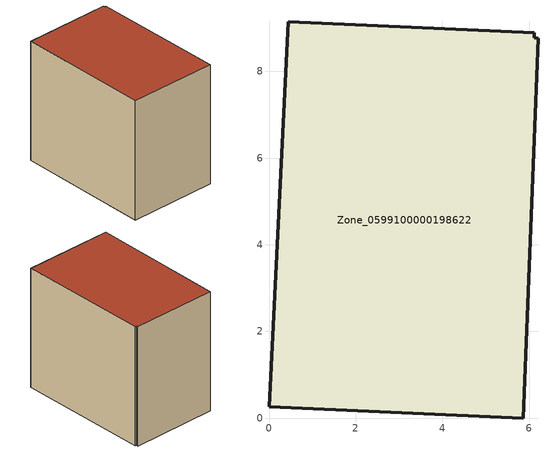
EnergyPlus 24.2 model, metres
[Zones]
Zone_0599100000198622
 floor ground (C_G): 0,0.26 0.44,9.14 6.12,8.89 6.11,8.77 6.21,8.77 5.86,0 z1.19
 wall outside (C_F): 0.44,9.14 0,0.26 5.86,0 6.21,8.77 6.11,8.77 6.12,8.89 0.44,9.14 z1.19:9.23
 roof outside (C_R): 0,0.26 5.86,0 6.21,8.77 6.11,8.77 6.12,8.89 0.44,9.14 z9.23
[BUILDING]
Pand.0599100000198622: North Axis=0; Terrain=City; Loads Convergence Tolerance Value=0.04; Temperature Convergence Tolerance Value=0.4; Solar Distribution=FullExterior; Maximum Number of Warmup Days=25; Minimum Number of Warmup Days=1
[Site:Location]
Rotterdam.The.Hague.AP_ZH_NLD Design_Conditions: Latitude=51.96; Longitude=4.45; Time Zone=1; Elevation=-4.5
[SITE:GROUNDTEMPERATURE:BUILDINGSURFACE]
18, 18, 18, 18, 18, 18, 18, 18, 18, 18, 18, 18
[MATERIAL] Thermal Absorptance=0.9; Solar Absorptance=0.7; Visible Absorptance=0.7
Name | Roughness | Thickness | Conductivity | Density | Specific Heat
G.TI.1965-1974 | MediumSmooth | 0.15 | 0.882353 | 540 | 1210
F.TI.1965-1974 | Rough | 0.3 | 0.697674 | 1920 | 840
R.TI.1965-1974 | MediumRough | 0.2 | 0.232558 | 1500 | 1000
[CONSTRUCTION]
C_G: G.TI.1965-1974
C_F: F.TI.1965-1974
C_R: R.TI.1965-1974
[ZONE]
Zone_0599100000198622: Type=1; Multiplier=1; Ceiling Height=Autocalculate; Volume=Autocalculate; Floor Area=autocalculate; Part of Total Floor Area=Yes
[ZONEINFILTRATION:DESIGNFLOWRATE]
Infil_Zone_0599100000198622: Zone or ZoneList or Space or SpaceList=Zone_0599100000198622; Schedule=AlwaysOn; Design Flow Rate Calculation Method=Flow/Area; Flow Rate per Floor Area=0.003; Constant Term Coefficient=1; Temperature Term Coefficient=0; Velocity Term Coefficient=0; Velocity Squared Term Coefficient=0
[HVACTEMPLATE:ZONE:IDEALLOADSAIRSYSTEM]
Zone_0599100000198622: Maximum Heating Supply Air Temperature=50; Minimum Cooling Supply Air Temperature=13; Maximum Heating Supply Air Humidity Ratio=0.0156; Minimum Cooling Supply Air Humidity Ratio=0.0077; Heating Limit=NoLimit; Cooling Limit=NoLimit; Dehumidification Control Type=ConstantSensibleHeatRatio; Cooling Sensible Heat Ratio=0.7; Dehumidification Setpoint=60; Humidification Control Type=None; Humidification Setpoint=30; Outdoor Air Method=None; Outdoor Air Flow Rate per Person=0.00944; Outdoor Air Flow Rate per Zone Floor Area=0; Outdoor Air Flow Rate per Zone=0; Demand Controlled Ventilation Type=None; Outdoor Air Economizer Type=NoEconomizer; Heat Recovery Type=None; Sensible Heat Recovery Effectiveness=0.7; Latent Heat Recovery Effectiveness=0.65
[ZONECONTROL:THERMOSTAT]
ThermostatControl_Zone_0599100000198622: Zone or ZoneList=Zone_0599100000198622; Control Type Schedule=DualSetpointControlType; Control 1=Thermostat_Zone_0599100000198622; Temperature Difference Between Cutout And Setpoint=0
[THERMOSTATSETPOINT:DUALSETPOINT]
Thermostat_Zone_0599100000198622: Heating Setpoint Temperature Schedule=HeatingSetpoint_Zone_0599100000198622; Cooling Setpoint Temperature Schedule=CoolingSetpoint_Zone_0599100000198622
[SCHEDULE:COMPACT]
HeatingSetpoint_Zone_0599100000198622: Through: 12/31, For: AllDays, Until: 24:00, 21
CoolingSetpoint_Zone_0599100000198622: Through: 12/31, For: AllDays, Until: 24:00, 24
DualSetpointControlType: Through: 12/31, For: AllDays, Until: 24:00, 4
AlwaysOn: Through: 12/31, For: AllDays, Until: 24:00, 1
